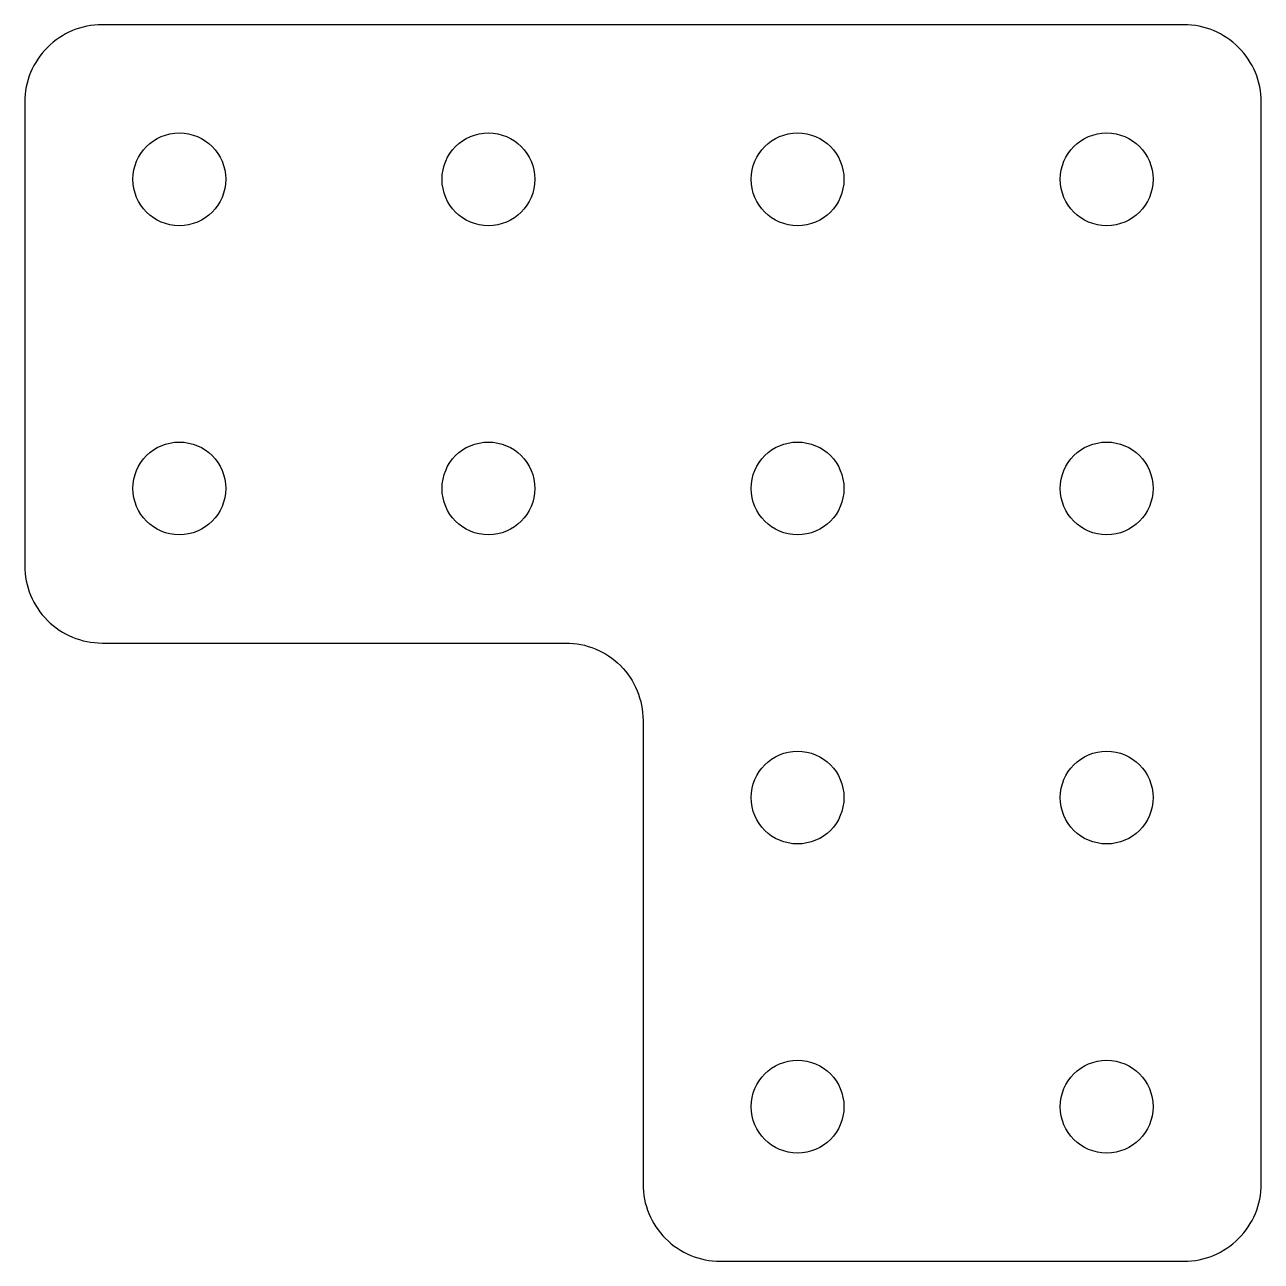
# Model space of a CAD drawing. Header units: millimetres. Extents: x -80 to 0, y 0 to 80.
import ezdxf

# ---------------------------------------------------------------- set-up
doc = ezdxf.new("R2010")
doc.units = ezdxf.units.MM

msp = doc.modelspace()

# ---------------------------------------------------------------- linework, layer by layer
msp.add_lwpolyline([(-75, 80, 0.414214), (-80, 75), (-80, 45, 0.414214), (-75, 40), (-45, 40, -0.414214), (-40, 35), (-40, 5, 0.414214), (-35, 0), (-5, 0, 0.414214), (0, 5), (0, 75, 0.414214), (-5, 80)], format="xyb", close=True)
for centre in [(-70, 70), (-50, 70), (-30, 70), (-10, 70), (-70, 50), (-50, 50), (-30, 50), (-10, 50), (-30, 30), (-10, 30), (-30, 10), (-10, 10)]:
    msp.add_circle(centre, 3)

doc.saveas('drawing.dxf')
